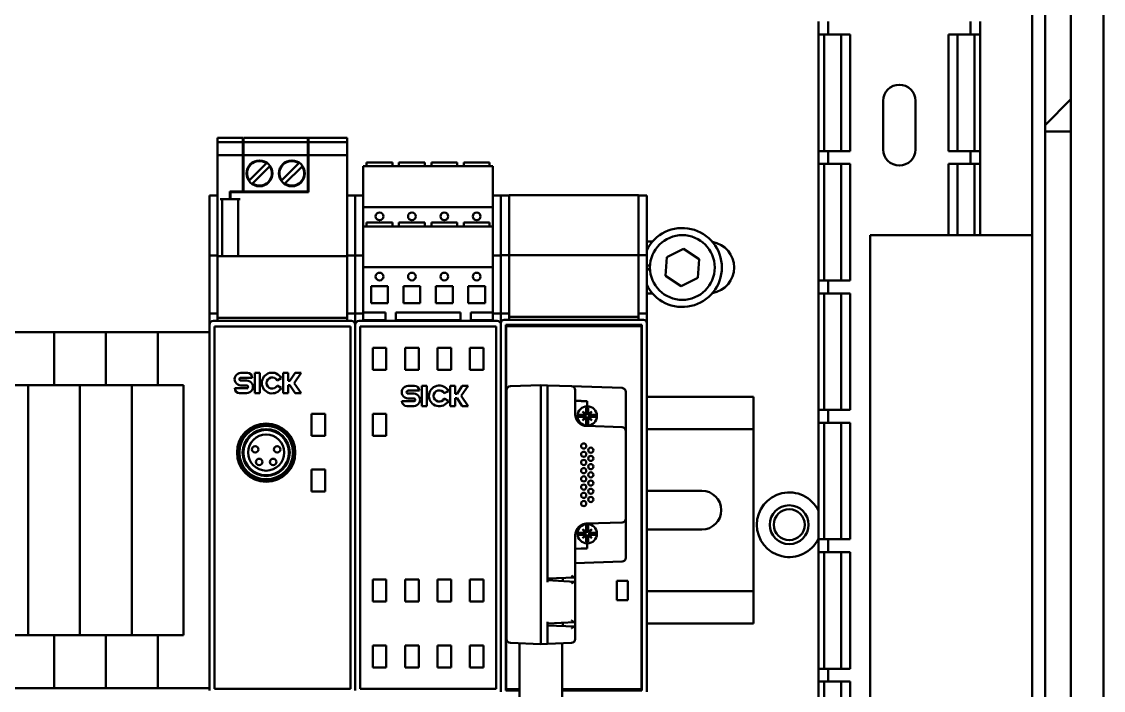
# Model space of a CAD drawing. Header units: millimetres. Extents: x 0 to 792, y -110 to 1285.
# Drawn here: x 509.4 to 676.4, y 105.9 to 209.3 of the extents above; entities that cross this region are included whole.
import ezdxf

# ---------------------------------------------------------------- set-up
doc = ezdxf.new("R2010")
doc.units = ezdxf.units.MM
doc.header["$LTSCALE"] = 1.333333
doc.layers.add('Visible (ISO)', color=7, linetype='Continuous', lineweight=50)

msp = doc.modelspace()

# ---------------------------------------------------------------- linework, layer by layer
at = {"layer": 'Visible (ISO)'}
for p, q in [((667.43, 31.26), (667.43, 451.26)), ((665.43, 449.26), (665.43, 33.26)), ((676.43, 101.86), (676.43, 251.46)), ((671.43, 100.56), (671.43, 228.51)), ((632.43, 207.26), (632.43, 209.26)), ((633.93, 209.26), (633.93, 207.26)), ((655.93, 209.26), (655.93, 207.26)), ((657.43, 207.26), (657.43, 209.26)), ((632.43, 189.26), (632.43, 207.26)), ((632.43, 207.26), (632.58, 207.26)), ((633.34, 207.26), (632.58, 207.26)), ((633.34, 207.26), (633.64, 207.26)), ((633.34, 189.26), (633.34, 207.26)), ((635.93, 207.26), (633.64, 207.26)), ((636.84, 207.26), (635.93, 207.26)), ((635.93, 189.26), (635.93, 207.26)), ((636.84, 207.26), (637.34, 207.26)), ((637.34, 189.26), (637.34, 207.26)), ((653.01, 207.26), (652.51, 207.26)), ((652.51, 207.26), (652.51, 189.26)), ((653.01, 207.26), (653.93, 207.26)), ((653.93, 207.26), (656.22, 207.26)), ((653.93, 189.26), (653.93, 207.26)), ((656.51, 207.26), (656.22, 207.26)), ((656.51, 207.26), (657.28, 207.26)), ((656.51, 207.26), (656.51, 189.26)), ((657.43, 207.26), (657.28, 207.26)), ((657.43, 189.26), (657.43, 207.26)), ((671.43, 197.26), (667.43, 193.26)), ((642.43, 189.51), (642.43, 197.01)), ((647.43, 197.01), (647.43, 189.51)), ((671.43, 192.26), (667.43, 192.26)), ((671.43, 192.26), (667.43, 192.26)), ((539.68, 191.31), (543.58, 191.31)), ((539.68, 190.81), (539.68, 191.31)), ((539.68, 190.61), (539.68, 190.81)), ((543.58, 190.61), (539.68, 190.61)), ((539.68, 188.63), (539.68, 190.61)), ((543.58, 190.81), (543.58, 191.31)), ((543.58, 190.81), (543.58, 190.61)), ((543.58, 188.63), (543.58, 190.61)), ((543.68, 190.51), (543.58, 190.51)), ((543.68, 190.81), (543.68, 191.31)), ((543.68, 191.31), (553.63, 191.31)), ((543.68, 190.81), (543.68, 190.61)), ((543.68, 190.61), (543.68, 188.61)), ((543.68, 190.61), (553.63, 190.61)), ((553.73, 191.31), (553.63, 191.31)), ((553.63, 191.31), (553.63, 190.81)), ((553.63, 190.61), (553.63, 190.81)), ((553.63, 190.61), (553.63, 188.61)), ((553.73, 190.51), (553.63, 190.51)), ((553.73, 191.31), (559.68, 191.31)), ((553.73, 190.81), (553.73, 191.31)), ((553.73, 190.61), (553.73, 190.81)), ((559.68, 190.61), (553.73, 190.61)), ((553.73, 190.61), (553.73, 188.63)), ((559.68, 190.81), (559.68, 191.31)), ((559.68, 190.61), (559.68, 190.81)), ((559.68, 190.61), (559.68, 188.63)), ((632.43, 187.26), (632.43, 189.26)), ((632.58, 189.26), (632.43, 189.26)), ((632.58, 189.26), (633.34, 189.26)), ((633.64, 189.26), (633.34, 189.26)), ((633.64, 189.26), (635.93, 189.26)), ((633.93, 189.26), (633.93, 187.26)), ((635.93, 189.26), (636.84, 189.26)), ((637.34, 189.26), (636.84, 189.26)), ((652.51, 189.26), (653.01, 189.26)), ((653.93, 189.26), (653.01, 189.26)), ((656.22, 189.26), (653.93, 189.26)), ((655.93, 189.26), (655.93, 187.26)), ((656.22, 189.26), (656.51, 189.26)), ((657.28, 189.26), (656.51, 189.26)), ((657.28, 189.26), (657.43, 189.26)), ((657.43, 187.26), (657.43, 189.26)), ((539.68, 188.63), (543.58, 188.63)), ((539.68, 188.33), (539.68, 188.63)), ((539.68, 173.11), (539.68, 188.33)), ((543.58, 188.33), (543.58, 188.63)), ((543.58, 183.01), (543.58, 188.33)), ((543.58, 187.45), (543.68, 187.45)), ((553.63, 188.61), (543.68, 188.61)), ((543.68, 188.31), (543.68, 188.61)), ((543.68, 188.31), (543.68, 183.01)), ((544.59, 184.74), (547.23, 187.38)), ((549.59, 184.74), (552.23, 187.38)), ((553.63, 188.31), (553.63, 188.61)), ((553.63, 183.01), (553.63, 188.31)), ((553.63, 187.45), (553.73, 187.45)), ((553.73, 188.63), (559.68, 188.63)), ((553.73, 188.33), (553.73, 188.63)), ((553.73, 188.33), (553.73, 182.91)), ((559.68, 188.33), (559.68, 188.63)), ((559.68, 188.33), (559.68, 173.11)), ((562.68, 186.91), (562.68, 187.51)), ((562.68, 187.51), (566.68, 187.51)), ((566.68, 186.91), (566.68, 187.51)), ((571.68, 187.51), (567.68, 187.51)), ((567.68, 186.91), (567.68, 187.51)), ((571.68, 186.91), (571.68, 187.51)), ((572.68, 187.51), (576.68, 187.51)), ((572.68, 186.91), (572.68, 187.51)), ((576.68, 186.91), (576.68, 187.51)), ((577.68, 186.91), (577.68, 187.51)), ((581.68, 187.51), (577.68, 187.51)), ((581.68, 186.91), (581.68, 187.51)), ((632.43, 169.26), (632.43, 187.26)), ((632.43, 187.26), (632.58, 187.26)), ((633.34, 187.26), (632.58, 187.26)), ((633.34, 187.26), (633.64, 187.26)), ((633.34, 169.26), (633.34, 187.26)), ((635.93, 187.26), (633.64, 187.26)), ((636.84, 187.26), (635.93, 187.26)), ((635.93, 169.26), (635.93, 187.26)), ((636.84, 187.26), (637.34, 187.26)), ((637.34, 169.26), (637.34, 187.26)), ((653.01, 187.26), (652.51, 187.26)), ((652.51, 187.26), (652.51, 176.26)), ((653.01, 187.26), (653.93, 187.26)), ((653.93, 187.26), (656.22, 187.26)), ((653.93, 176.26), (653.93, 187.26)), ((656.51, 187.26), (656.22, 187.26)), ((656.51, 187.26), (657.28, 187.26)), ((656.51, 187.26), (656.51, 176.26)), ((657.43, 187.26), (657.28, 187.26)), ((657.43, 176.26), (657.43, 187.26)), ((547.72, 186.88), (545.08, 184.24)), ((552.72, 186.88), (550.08, 184.24)), ((562.18, 182.06), (562.18, 186.91)), ((582.18, 186.91), (562.18, 186.91)), ((582.18, 186.91), (582.18, 182.06)), ((538.43, 181.09), (538.43, 182.41)), ((538.43, 182.41), (539.68, 182.41)), ((541.58, 181.81), (541.58, 183.01)), ((541.58, 183.01), (543.58, 183.01)), ((541.68, 182.91), (553.73, 182.91)), ((541.68, 182.91), (541.68, 181.81)), ((553.63, 183.01), (543.68, 183.01)), ((559.68, 182.41), (560.93, 182.41)), ((560.93, 181.09), (560.93, 182.41)), ((560.93, 182.41), (562.18, 182.41)), ((560.93, 181.09), (560.93, 182.41)), ((562.18, 181.09), (562.18, 182.06)), ((582.18, 182.41), (583.43, 182.41)), ((582.18, 181.09), (582.18, 182.06)), ((583.43, 181.09), (583.43, 182.41)), ((583.43, 182.41), (584.68, 182.41)), ((584.68, 182.42), (604.68, 182.42)), ((584.68, 182.42), (584.68, 182.41)), ((584.68, 181.09), (584.68, 182.41)), ((604.68, 182.42), (604.68, 182.41)), ((604.68, 181.09), (604.68, 182.41)), ((605.93, 182.41), (604.68, 182.41)), ((605.93, 181.09), (605.93, 182.41)), ((671.43, 182.26), (671.43, 100.56)), ((538.43, 181.09), (538.43, 173.11)), ((540.38, 181.81), (540.08, 181.81)), ((540.38, 173.01), (540.38, 181.81)), ((542.88, 181.81), (540.38, 181.81)), ((542.88, 173.01), (542.88, 181.81)), ((542.88, 181.81), (543.18, 181.81)), ((560.93, 181.09), (560.93, 173.11)), ((560.93, 173.11), (560.93, 181.09)), ((562.18, 177.61), (562.18, 181.09)), ((562.18, 180.61), (582.18, 180.61)), ((582.18, 177.61), (582.18, 181.09)), ((583.43, 181.09), (583.43, 173.16)), ((584.68, 173.17), (584.68, 181.09)), ((604.68, 181.09), (604.68, 173.17)), ((605.93, 181.09), (605.93, 173.16)), ((562.18, 172.54), (562.18, 177.61)), ((582.18, 177.61), (562.18, 177.61)), ((562.68, 178.21), (566.68, 178.21)), ((562.68, 177.61), (562.68, 178.21)), ((566.68, 177.61), (566.68, 178.21)), ((571.68, 178.21), (567.68, 178.21)), ((567.68, 177.61), (567.68, 178.21)), ((571.68, 177.61), (571.68, 178.21)), ((572.68, 178.21), (576.68, 178.21)), ((572.68, 177.61), (572.68, 178.21)), ((576.68, 177.61), (576.68, 178.21)), ((577.68, 177.61), (577.68, 178.21)), ((581.68, 178.21), (577.68, 178.21)), ((581.68, 177.61), (581.68, 178.21)), ((582.18, 177.61), (582.18, 172.54)), ((640.43, 176.26), (640.43, 172.26)), ((640.43, 176.26), (665.43, 176.26)), ((605.93, 175.26), (606.82, 175.26)), ((609.03, 172.87), (611.63, 174.14)), ((611.63, 174.14), (614.02, 172.53)), ((538.43, 171.11), (538.43, 173.11)), ((538.43, 173.11), (539.68, 173.11)), ((539.68, 172.88), (539.68, 173.11)), ((539.68, 173.01), (559.68, 173.01)), ((539.68, 171.69), (539.68, 172.88)), ((559.68, 173.11), (560.93, 173.11)), ((559.68, 172.88), (559.68, 173.11)), ((559.68, 171.69), (559.68, 172.88)), ((560.93, 173.11), (562.18, 173.11)), ((560.93, 171.11), (560.93, 173.11)), ((560.93, 171.11), (560.93, 173.11)), ((562.18, 171.11), (562.18, 172.54)), ((582.18, 173.11), (583.43, 173.11)), ((582.18, 171.11), (582.18, 172.54)), ((583.43, 171.16), (583.43, 173.16)), ((584.68, 173.16), (583.43, 173.16)), ((584.68, 173.17), (604.68, 173.17)), ((584.68, 173.17), (584.68, 171.85)), ((604.68, 173.17), (604.68, 171.85)), ((605.93, 173.16), (604.68, 173.16)), ((605.93, 173.16), (605.93, 171.16)), ((608.84, 169.99), (609.03, 172.87)), ((614.02, 172.53), (613.82, 169.65)), ((640.43, 100.26), (640.43, 172.26)), ((538.43, 164.16), (538.43, 171.11)), ((539.68, 171.69), (539.68, 163.46)), ((559.68, 163.46), (559.68, 171.69)), ((560.93, 164.16), (560.93, 171.11)), ((560.93, 171.11), (560.93, 164.16)), ((562.18, 171.31), (582.18, 171.31)), ((562.18, 164.16), (562.18, 171.11)), ((582.18, 164.16), (582.18, 171.11)), ((583.43, 164.16), (583.43, 171.16)), ((583.43, 171.11), (583.43, 164.16)), ((584.68, 163.62), (584.68, 171.85)), ((604.68, 171.85), (604.68, 163.62)), ((605.93, 171.57), (606.44, 171.56)), ((605.93, 171.16), (605.93, 164.16)), ((606.43, 171.02), (605.93, 171.02)), ((606.44, 170.96), (605.93, 170.97)), ((611.23, 168.38), (608.84, 169.99)), ((613.82, 169.65), (611.23, 168.38)), ((632.43, 167.26), (632.43, 169.26)), ((632.58, 169.26), (632.43, 169.26)), ((632.58, 169.26), (633.34, 169.26)), ((633.64, 169.26), (633.34, 169.26)), ((633.64, 169.26), (635.93, 169.26)), ((633.93, 169.26), (633.93, 167.26)), ((635.93, 169.26), (636.84, 169.26)), ((637.34, 169.26), (636.84, 169.26)), ((563.38, 165.76), (563.38, 168.36)), ((563.38, 168.36), (565.98, 168.36)), ((565.98, 168.36), (565.98, 165.76)), ((568.38, 165.76), (568.38, 168.36)), ((568.38, 168.36), (570.98, 168.36)), ((570.98, 168.36), (570.98, 165.76)), ((573.38, 168.36), (575.98, 168.36)), ((573.38, 165.76), (573.38, 168.36)), ((575.98, 168.36), (575.98, 165.76)), ((578.38, 165.76), (578.38, 168.36)), ((578.38, 168.36), (580.98, 168.36)), ((580.98, 168.36), (580.98, 165.76)), ((606.82, 167.26), (605.93, 167.26)), ((632.43, 149.26), (632.43, 167.26)), ((632.43, 167.26), (632.58, 167.26)), ((633.34, 167.26), (632.58, 167.26)), ((633.34, 167.26), (633.64, 167.26)), ((633.34, 149.26), (633.34, 167.26)), ((635.93, 167.26), (633.64, 167.26)), ((636.84, 167.26), (635.93, 167.26)), ((635.93, 149.26), (635.93, 167.26)), ((636.84, 167.26), (637.34, 167.26)), ((637.34, 149.26), (637.34, 167.26)), ((565.98, 165.76), (563.38, 165.76)), ((570.98, 165.76), (568.38, 165.76)), ((575.98, 165.76), (573.38, 165.76)), ((580.98, 165.76), (578.38, 165.76)), ((538.43, 164.16), (538.43, 162.41)), ((539.68, 164.16), (538.43, 164.16)), ((560.93, 164.16), (559.68, 164.16)), ((562.18, 164.16), (560.93, 164.16)), ((560.93, 164.16), (560.93, 162.41)), ((560.93, 162.41), (560.93, 164.16)), ((562.18, 164.31), (565.58, 164.31)), ((562.18, 164.16), (562.18, 163.01)), ((565.58, 164.31), (565.58, 163.01)), ((567.18, 164.31), (567.18, 163.01)), ((567.18, 164.31), (577.18, 164.31)), ((577.18, 164.31), (577.18, 163.01)), ((578.78, 164.31), (582.18, 164.31)), ((578.78, 164.31), (578.78, 163.01)), ((582.18, 164.16), (582.18, 163.01)), ((583.43, 164.16), (582.18, 164.16)), ((583.43, 164.16), (583.43, 162.66)), ((583.43, 164.16), (584.68, 164.16)), ((583.43, 162.66), (583.43, 164.16)), ((605.93, 164.16), (604.68, 164.16)), ((605.93, 164.16), (605.93, 162.66)), ((538.43, 105.91), (538.43, 162.41)), ((539.03, 163.01), (560.33, 163.01)), ((560.18, 162.16), (539.18, 162.16)), ((539.18, 162.16), (539.18, 106.16)), ((539.68, 163.46), (539.68, 163.06)), ((539.68, 163.46), (559.68, 163.46)), ((539.68, 163.06), (539.68, 163.01)), ((559.68, 163.46), (559.68, 163.06)), ((559.68, 163.01), (559.68, 163.06)), ((560.18, 106.16), (560.18, 162.16)), ((560.93, 105.91), (560.93, 162.41)), ((560.93, 162.41), (560.93, 105.91)), ((561.53, 163.01), (582.83, 163.01)), ((582.68, 162.16), (561.68, 162.16)), ((561.68, 162.16), (561.68, 106.16)), ((565.58, 163.11), (562.18, 163.11)), ((577.18, 163.11), (567.18, 163.11)), ((582.18, 163.11), (578.78, 163.11)), ((582.68, 106.16), (582.68, 162.16)), ((583.43, 105.66), (583.43, 162.66)), ((583.43, 162.41), (583.43, 105.91)), ((605.43, 163.16), (583.93, 163.16)), ((584.18, 162.41), (605.18, 162.41)), ((584.18, 105.91), (584.18, 162.41)), ((584.25, 162.02), (584.25, 106.3)), ((604.9, 162.22), (584.45, 162.22)), ((584.68, 163.16), (584.68, 163.62)), ((604.68, 163.62), (584.68, 163.62)), ((604.68, 163.62), (604.68, 163.16)), ((605.1, 106.3), (605.1, 162.02)), ((605.18, 162.41), (605.18, 105.91)), ((605.93, 105.66), (605.93, 162.66)), ((506.43, 161.26), (514.43, 161.26)), ((514.43, 161.26), (522.43, 161.26)), ((514.43, 161.26), (514.43, 153.06)), ((514.43, 161.26), (514.43, 153.06)), ((522.43, 161.26), (530.43, 161.26)), ((522.43, 161.26), (522.43, 153.06)), ((522.43, 161.26), (522.43, 153.06)), ((530.43, 161.26), (538.43, 161.26)), ((530.43, 161.26), (530.43, 153.06)), ((530.43, 161.26), (530.43, 153.06)), ((565.73, 158.86), (563.63, 158.86)), ((563.63, 158.86), (563.63, 155.46)), ((565.73, 158.86), (565.73, 155.46)), ((570.73, 158.86), (568.63, 158.86)), ((568.63, 158.86), (568.63, 155.46)), ((570.73, 155.46), (570.73, 158.86)), ((573.63, 158.86), (573.63, 155.46)), ((575.73, 158.86), (573.63, 158.86)), ((575.73, 158.86), (575.73, 155.46)), ((578.63, 158.86), (578.63, 155.46)), ((580.73, 158.86), (578.63, 158.86)), ((580.73, 155.46), (580.73, 158.86)), ((565.73, 155.46), (563.63, 155.46)), ((570.73, 155.46), (568.63, 155.46)), ((575.73, 155.46), (573.63, 155.46)), ((580.73, 155.46), (578.63, 155.46)), ((543.28, 154.97), (544.29, 154.97)), ((545.03, 154.23), (543.28, 154.23)), ((543.28, 153.78), (544.17, 153.78)), ((545.42, 151.85), (545.42, 154.97)), ((545.42, 154.97), (546.18, 154.97)), ((546.18, 154.97), (546.18, 151.85)), ((549.51, 154.17), (548.86, 153.82)), ((549.81, 151.85), (549.81, 154.97)), ((549.81, 154.97), (550.56, 154.97)), ((550.56, 154.97), (550.56, 153.73)), ((550.56, 153.73), (550.85, 153.73)), ((551.64, 154.97), (550.85, 153.73)), ((551.5, 153.41), (552.56, 154.97)), ((551.64, 154.97), (552.56, 154.97)), ((502.43, 153.06), (510.43, 153.06)), ((510.43, 114.46), (510.43, 153.06)), ((510.43, 153.06), (518.43, 153.06)), ((510.43, 153.06), (510.43, 114.46)), ((518.43, 114.46), (518.43, 153.06)), ((518.43, 153.06), (526.43, 153.06)), ((518.43, 153.06), (518.43, 114.46)), ((526.43, 114.46), (526.43, 153.06)), ((526.43, 153.06), (534.43, 153.06)), ((526.43, 153.06), (526.43, 114.46)), ((534.43, 153.06), (534.43, 114.46)), ((542.34, 152.59), (544.17, 152.59)), ((544.17, 153.04), (543.28, 153.04)), ((548.86, 153), (549.51, 152.65)), ((550.56, 153.07), (550.56, 151.85)), ((550.85, 153.07), (550.56, 153.07)), ((551.64, 151.85), (550.85, 153.07)), ((551.5, 153.41), (552.56, 151.85)), ((569.08, 152.97), (570.09, 152.97)), ((570.83, 152.23), (569.08, 152.23)), ((571.22, 149.85), (571.22, 152.97)), ((571.22, 152.97), (571.98, 152.97)), ((571.98, 152.97), (571.98, 149.85)), ((575.31, 152.17), (574.66, 151.82)), ((575.61, 152.97), (576.36, 152.97)), ((575.61, 149.85), (575.61, 152.97)), ((576.36, 152.97), (576.36, 151.73)), ((577.44, 152.97), (576.65, 151.73)), ((577.3, 151.41), (578.36, 152.97)), ((577.44, 152.97), (578.36, 152.97)), ((584.3, 113.84), (584.3, 152.31)), ((589.6, 153.07), (584.88, 152.91)), ((590.6, 153.04), (589.6, 153.07)), ((589.6, 152.47), (589.6, 153.07)), ((589.6, 152.47), (589.6, 113.67)), ((590.6, 153.04), (594.32, 152.91)), ((590.6, 152.44), (590.6, 153.04)), ((590.6, 152.44), (590.6, 153.04)), ((590.6, 123.51), (590.6, 152.44)), ((590.6, 152.44), (590.6, 122.63)), ((594.32, 152.91), (602.12, 152.64)), ((594.9, 148.56), (594.9, 152.31)), ((602.7, 152.04), (602.7, 145.97)), ((544.17, 151.85), (543.08, 151.85)), ((546.18, 151.85), (545.42, 151.85)), ((550.56, 151.85), (549.81, 151.85)), ((552.56, 151.85), (551.64, 151.85)), ((568.14, 150.59), (569.97, 150.59)), ((569.08, 151.78), (569.97, 151.78)), ((569.97, 151.04), (569.08, 151.04)), ((574.66, 151), (575.31, 150.65)), ((576.36, 151.73), (576.65, 151.73)), ((576.36, 151.07), (576.36, 149.85)), ((576.65, 151.07), (576.36, 151.07)), ((577.44, 149.85), (576.65, 151.07)), ((577.3, 151.41), (578.36, 149.85)), ((596.75, 150.62), (594.9, 150.69)), ((596.75, 150.57), (594.9, 150.64)), ((596.75, 149.82), (596.75, 150.62)), ((622.43, 151.26), (605.93, 151.26)), ((622.43, 151.26), (622.43, 148.51)), ((556.28, 148.66), (554.18, 148.66)), ((554.18, 148.66), (554.18, 145.26)), ((556.28, 145.26), (556.28, 148.66)), ((565.73, 148.66), (563.63, 148.66)), ((563.63, 148.66), (563.63, 145.26)), ((565.73, 148.66), (565.73, 145.26)), ((569.97, 149.85), (568.88, 149.85)), ((571.98, 149.85), (571.22, 149.85)), ((576.36, 149.85), (575.61, 149.85)), ((578.36, 149.85), (577.44, 149.85)), ((596.04, 149.03), (596.48, 148.47)), ((596.6, 148.59), (596.04, 149.03)), ((596.6, 149.57), (596.6, 148.59)), ((596.9, 149.57), (596.6, 149.57)), ((596.75, 149.82), (596.75, 150.27)), ((596.9, 148.59), (596.9, 149.57)), ((597.46, 149.03), (596.9, 148.59)), ((597.02, 148.47), (597.46, 149.03)), ((632.43, 147.26), (632.43, 149.26)), ((632.58, 149.26), (632.43, 149.26)), ((632.58, 149.26), (633.34, 149.26)), ((633.64, 149.26), (633.34, 149.26)), ((633.64, 149.26), (635.93, 149.26)), ((633.93, 149.26), (633.93, 147.26)), ((635.93, 149.26), (636.84, 149.26)), ((637.34, 149.26), (636.84, 149.26)), ((595.5, 148.17), (595.5, 148.47)), ((596.48, 148.47), (595.5, 148.47)), ((595.5, 148.17), (596.48, 148.17)), ((596.48, 148.17), (596.04, 147.62)), ((596.04, 147.62), (596.6, 148.06)), ((596.48, 148.17), (596.48, 148.47)), ((596.6, 148.59), (596.9, 148.59)), ((596.6, 148.06), (596.6, 147.07)), ((596.9, 148.06), (596.6, 148.06)), ((596.9, 147.07), (596.6, 147.07)), ((596.9, 148.06), (597.46, 147.62)), ((596.9, 147.07), (596.9, 148.06)), ((598, 148.47), (597.02, 148.47)), ((597.02, 148.47), (597.02, 148.17)), ((597.02, 148.17), (598, 148.17)), ((597.46, 147.62), (597.02, 148.17)), ((598, 148.47), (598, 148.17)), ((622.43, 146.26), (622.43, 148.51)), ((632.43, 129.26), (632.43, 147.26)), ((632.43, 147.26), (632.58, 147.26)), ((633.34, 147.26), (632.58, 147.26)), ((633.34, 147.26), (633.64, 147.26)), ((633.34, 129.26), (633.34, 147.26)), ((635.93, 147.26), (633.64, 147.26)), ((636.84, 147.26), (635.93, 147.26)), ((635.93, 129.26), (635.93, 147.26)), ((636.84, 147.26), (637.34, 147.26)), ((637.34, 129.26), (637.34, 147.26)), ((602.12, 146.57), (596.64, 146.77)), ((596.75, 146.76), (596.75, 146.82)), ((596.75, 146.76), (596.75, 146.82)), ((602.7, 145.97), (602.7, 132.47)), ((622.43, 146.26), (605.93, 146.26)), ((622.43, 146.26), (622.43, 146.01)), ((622.43, 146.01), (622.43, 121.51)), ((554.18, 145.26), (556.28, 145.26)), ((563.63, 145.26), (565.73, 145.26)), ((554.18, 140.06), (554.18, 136.66)), ((556.28, 140.06), (554.18, 140.06)), ((556.28, 136.66), (556.28, 140.06)), ((554.18, 136.66), (556.28, 136.66)), ((605.93, 136.76), (614.43, 136.76)), ((602.7, 126.41), (602.7, 132.47)), ((595.5, 129.97), (595.5, 130.27)), ((596.48, 130.27), (595.5, 130.27)), ((596.04, 130.83), (596.48, 130.27)), ((596.6, 130.39), (596.04, 130.83)), ((596.48, 129.97), (596.48, 130.27)), ((596.6, 131.37), (596.6, 130.39)), ((596.9, 131.37), (596.6, 131.37)), ((596.6, 130.39), (596.9, 130.39)), ((596.64, 131.68), (602.12, 131.87)), ((596.75, 131.62), (596.75, 131.69)), ((596.75, 131.62), (596.75, 131.69)), ((596.9, 130.39), (596.9, 131.37)), ((597.46, 130.83), (596.9, 130.39)), ((597.02, 130.27), (597.46, 130.83)), ((598, 130.27), (597.02, 130.27)), ((597.02, 130.27), (597.02, 129.97)), ((598, 130.27), (598, 129.97)), ((605.93, 130.76), (614.43, 130.76)), ((594.9, 123.36), (594.9, 129.88)), ((595.5, 129.97), (596.48, 129.97)), ((596.48, 129.97), (596.04, 129.42)), ((596.04, 129.42), (596.6, 129.86)), ((596.6, 129.86), (596.6, 128.87)), ((596.9, 129.86), (596.6, 129.86)), ((596.9, 128.87), (596.6, 128.87)), ((596.75, 127.82), (596.75, 128.62)), ((596.75, 128.17), (596.75, 128.62)), ((596.9, 129.86), (597.46, 129.42)), ((596.9, 128.87), (596.9, 129.86)), ((597.02, 129.97), (598, 129.97)), ((597.46, 129.42), (597.02, 129.97)), ((632.43, 127.26), (632.43, 129.26)), ((632.58, 129.26), (632.43, 129.26)), ((632.58, 129.26), (633.34, 129.26)), ((633.64, 129.26), (633.34, 129.26)), ((633.64, 129.26), (635.93, 129.26)), ((633.93, 129.26), (633.93, 127.26)), ((635.93, 129.26), (636.84, 129.26)), ((637.34, 129.26), (636.84, 129.26)), ((594.9, 127.81), (596.75, 127.87)), ((594.9, 127.76), (596.75, 127.82)), ((632.43, 109.26), (632.43, 127.26)), ((632.43, 127.26), (632.58, 127.26)), ((633.34, 127.26), (632.58, 127.26)), ((633.34, 127.26), (633.64, 127.26)), ((633.34, 109.26), (633.34, 127.26)), ((635.93, 127.26), (633.64, 127.26)), ((636.84, 127.26), (635.93, 127.26)), ((635.93, 109.26), (635.93, 127.26)), ((636.84, 127.26), (637.34, 127.26)), ((637.34, 109.26), (637.34, 127.26)), ((594.9, 125.56), (602.12, 125.81)), ((565.73, 123.06), (563.63, 123.06)), ((563.63, 123.06), (563.63, 119.66)), ((565.73, 123.06), (565.73, 119.66)), ((568.63, 123.06), (568.63, 119.66)), ((570.73, 123.06), (568.63, 123.06)), ((570.73, 119.66), (570.73, 123.06)), ((575.73, 123.06), (573.63, 123.06)), ((573.63, 123.06), (573.63, 119.66)), ((575.73, 123.06), (575.73, 119.66)), ((580.73, 123.06), (578.63, 123.06)), ((578.63, 123.06), (578.63, 119.66)), ((580.73, 119.66), (580.73, 123.06)), ((594.83, 123.36), (590.6, 123.21)), ((594.83, 122.71), (590.6, 122.93)), ((593, 122.8), (593, 123.29)), ((594.9, 123.36), (594.83, 123.36)), ((594.9, 122.7), (594.83, 122.71)), ((594.9, 122.7), (594.9, 123.36)), ((594.9, 116.44), (594.9, 122.7)), ((601.33, 122.86), (601.33, 119.86)), ((603.03, 122.86), (601.33, 122.86)), ((603.03, 119.86), (603.03, 122.86)), ((622.43, 121.26), (605.93, 121.26)), ((622.43, 121.26), (622.43, 121.51)), ((622.43, 121.26), (622.43, 119.01)), ((563.63, 119.66), (565.73, 119.66)), ((568.63, 119.66), (570.73, 119.66)), ((573.63, 119.66), (575.73, 119.66)), ((578.63, 119.66), (580.73, 119.66)), ((601.33, 119.86), (603.03, 119.86)), ((622.43, 116.26), (622.43, 119.01)), ((590.6, 116.52), (590.6, 113.71)), ((590.6, 116.22), (594.83, 116.44)), ((594.83, 115.79), (590.6, 115.94)), ((590.6, 113.71), (590.6, 115.64)), ((593, 115.86), (593, 116.34)), ((594.83, 116.44), (594.9, 116.44)), ((594.83, 115.79), (594.9, 115.79)), ((594.9, 115.79), (594.9, 116.44)), ((594.9, 113.84), (594.9, 115.79)), ((622.43, 116.26), (605.93, 116.26)), ((510.43, 114.46), (502.43, 114.46)), ((518.43, 114.46), (510.43, 114.46)), ((514.43, 114.46), (514.43, 106.26)), ((514.43, 114.46), (514.43, 106.26)), ((526.43, 114.46), (518.43, 114.46)), ((522.43, 114.46), (522.43, 106.26)), ((522.43, 114.46), (522.43, 106.26)), ((534.43, 114.46), (526.43, 114.46)), ((530.43, 114.46), (530.43, 106.26)), ((530.43, 114.46), (530.43, 106.26)), ((589.6, 113.07), (589.6, 113.67)), ((590.6, 113.11), (590.6, 113.71)), ((590.6, 113.11), (590.6, 113.71)), ((563.63, 112.86), (563.63, 109.46)), ((565.73, 112.86), (563.63, 112.86)), ((565.73, 112.86), (565.73, 109.46)), ((568.63, 112.86), (568.63, 109.46)), ((570.73, 112.86), (568.63, 112.86)), ((570.73, 109.46), (570.73, 112.86)), ((573.63, 112.86), (573.63, 109.46)), ((575.73, 112.86), (573.63, 112.86)), ((575.73, 112.86), (575.73, 109.46)), ((580.73, 112.86), (578.63, 112.86)), ((578.63, 112.86), (578.63, 109.46)), ((580.73, 109.46), (580.73, 112.86)), ((589.6, 113.07), (584.88, 113.24)), ((586.3, 113.19), (586.3, 67.47)), ((590.6, 113.11), (589.6, 113.07)), ((590.6, 113.11), (594.32, 113.24)), ((592.9, 113.19), (592.9, 67.47)), ((563.63, 109.46), (565.73, 109.46)), ((568.63, 109.46), (570.73, 109.46)), ((573.63, 109.46), (575.73, 109.46)), ((578.63, 109.46), (580.73, 109.46)), ((632.43, 107.26), (632.43, 109.26)), ((632.58, 109.26), (632.43, 109.26)), ((632.58, 109.26), (633.34, 109.26)), ((633.64, 109.26), (633.34, 109.26)), ((633.64, 109.26), (635.93, 109.26)), ((633.93, 109.26), (633.93, 107.26)), ((635.93, 109.26), (636.84, 109.26)), ((637.34, 109.26), (636.84, 109.26)), ((632.43, 89.26), (632.43, 107.26)), ((632.43, 107.26), (632.58, 107.26)), ((633.34, 107.26), (632.58, 107.26)), ((633.34, 107.26), (633.64, 107.26)), ((633.34, 89.26), (633.34, 107.26)), ((635.93, 107.26), (633.64, 107.26)), ((636.84, 107.26), (635.93, 107.26)), ((635.93, 89.26), (635.93, 107.26)), ((636.84, 107.26), (637.34, 107.26)), ((637.34, 89.26), (637.34, 107.26)), ((506.43, 106.26), (514.43, 106.26)), ((514.43, 106.26), (522.43, 106.26)), ((522.43, 106.26), (530.43, 106.26)), ((530.43, 106.26), (538.43, 106.26)), ((539.18, 106.16), (560.18, 106.16)), ((561.68, 106.16), (582.68, 106.16)), ((586.3, 105.91), (584.18, 105.91)), ((584.45, 106.1), (586.3, 106.1)), ((592.9, 106.1), (604.9, 106.1)), ((605.18, 105.91), (592.9, 105.91))]:
    msp.add_line(p, q, dxfattribs=at)
for centre, radius in [((546.15, 185.81), 2), ((551.15, 185.81), 2), ((564.68, 179.16), 0.6), ((569.68, 179.16), 0.6), ((574.68, 179.16), 0.6), ((579.68, 179.16), 0.6), ((611.43, 171.26), 5), ((564.68, 169.86), 0.6), ((569.68, 169.86), 0.6), ((574.68, 169.86), 0.6), ((579.68, 169.86), 0.6), ((547.18, 142.66), 4.5), ((547.18, 142.66), 4.3), ((547.18, 142.66), 4.13), ((547.18, 142.66), 3.63), ((547.18, 142.66), 3.5), ((547.18, 142.66), 2.8), ((545.48, 143.16), 0.5), ((548.88, 143.16), 0.5), ((596.2, 143.67), 0.4), ((596.2, 142.4), 0.4), ((597.3, 143.03), 0.4), ((597.3, 141.76), 0.4), ((546.1, 141.21), 0.5), ((548.25, 141.21), 0.5), ((596.2, 141.13), 0.4), ((597.3, 140.49), 0.4), ((596.2, 139.86), 0.4), ((596.2, 138.59), 0.4), ((597.3, 139.22), 0.4), ((596.2, 137.32), 0.4), ((597.3, 137.95), 0.4), ((597.3, 136.68), 0.4), ((596.2, 136.05), 0.4), ((597.3, 135.41), 0.4), ((596.2, 134.78), 0.4), ((627.93, 131.51), 3), ((627.93, 131.51), 2.39)]:
    msp.add_circle(centre, radius, dxfattribs=at)
for centre, radius, start, end in [((644.93, 197.01), 2.5, 0, 180), ((644.93, 189.51), 2.5, 180, 0), ((546.15, 185.81), 1.9, 55.6151, 214.3849), ((551.15, 185.81), 1.9, 55.6151, 214.3849), ((546.15, 185.81), 1.9, 235.6151, 34.3849), ((551.15, 185.81), 1.9, 235.6151, 34.3849), ((611.43, 171.26), 6.1, 205.6256, 154.3744), ((615.43, 171.26), 4, 279.3702, 80.6298), ((539.03, 162.41), 0.6, 90, 180), ((560.33, 162.41), 0.6, 0, 90), ((561.53, 162.41), 0.6, 90, 180), ((582.83, 162.41), 0.6, 0, 90), ((583.93, 162.66), 0.5, 90, 180), ((584.45, 162.02), 0.2, 90, 180), ((604.9, 162.02), 0.2, 0, 90), ((605.43, 162.66), 0.5, 0, 90), ((543.28, 154), 0.965, 89.9472, 270.0528), ((543.28, 154), 0.225, 89.9922, 270.0078), ((544.17, 152.81), 0.965, 269.9472, 90.0528), ((544.29, 154.23), 0.74, 0, 90), ((548.1, 153.41), 1.6, 28.3552, 331.6491), ((548.1, 153.41), 0.865, 28.3531, 331.647), ((543.08, 152.59), 0.74, 180, 270), ((544.17, 152.81), 0.225, 269.9922, 90.0078), ((569.08, 152), 0.965, 89.9472, 270.0528), ((569.08, 152), 0.225, 89.9922, 270.0078), ((570.09, 152.23), 0.74, 0, 90), ((573.9, 151.41), 1.6, 28.3552, 331.6491), ((573.9, 151.41), 0.865, 28.3531, 331.647), ((584.9, 152.31), 0.6, 92, 180), ((594.3, 152.31), 0.6, 0, 88), ((602.1, 152.04), 0.6, 0, 88), ((568.88, 150.59), 0.74, 180, 270), ((569.97, 150.81), 0.965, 269.9472, 90.0528), ((569.97, 150.81), 0.225, 269.9922, 90.0078), ((596.75, 148.32), 1.5, 90, 270), ((596.75, 148.32), 1.5, 270, 90), ((602.1, 145.97), 0.6, 0, 88), ((614.43, 133.76), 3, 270, 90), ((627.93, 131.51), 5, 25.842, 334.1581), ((602.1, 132.47), 0.6, 272, 0), ((596.75, 130.12), 1.5, 90, 270), ((596.75, 130.12), 1.5, 270, 90), ((602.1, 126.41), 0.6, 272, 0), ((584.9, 113.84), 0.6, 180, 268), ((594.3, 113.84), 0.6, 272, 0), ((584.45, 106.3), 0.2, 180, 270), ((604.9, 106.3), 0.2, 270, 0)]:
    msp.add_arc(centre, radius, start, end, dxfattribs=at)
for points in [[(596.64, 146.77), (596.41, 146.77), (595.95, 146.86), (595.52, 147.09), (595.18, 147.44), (594.97, 147.87), (594.9, 148.33), (594.9, 148.56)], [(594.9, 129.88), (594.9, 130.11), (594.97, 130.57), (595.18, 131.01), (595.52, 131.36), (595.95, 131.59), (596.41, 131.67), (596.64, 131.68)]]:
    msp.add_open_spline(points, degree=6, dxfattribs=at)
for points, knots in [([(594.32, 123.64), (594.34, 123.62), (594.37, 123.61), (594.39, 123.59), (594.42, 123.57), (594.44, 123.56), (594.46, 123.54), (594.49, 123.53), (594.51, 123.51), (594.53, 123.5), (594.55, 123.48), (594.57, 123.47), (594.59, 123.46), (594.61, 123.45), (594.62, 123.44), (594.63, 123.43), (594.65, 123.43), (594.66, 123.42), (594.67, 123.42), (594.68, 123.41), (594.69, 123.4), (594.7, 123.4), (594.71, 123.39), (594.72, 123.39), (594.73, 123.38), (594.74, 123.38), (594.75, 123.38), (594.76, 123.37), (594.77, 123.37), (594.77, 123.37), (594.78, 123.36), (594.79, 123.36), (594.8, 123.36), (594.81, 123.36), (594.82, 123.36), (594.82, 123.36), (594.83, 123.36)], [0, 0, 0, 0, 0.0872657, 0.0872657, 0.0872657, 0.1747344, 0.1747344, 0.1747344, 0.2619322, 0.2619322, 0.2619322, 0.3391766, 0.3391766, 0.3391766, 0.3925838, 0.3925838, 0.3925838, 0.4362793, 0.4362793, 0.4362793, 0.4800762, 0.4800762, 0.4800762, 0.5238042, 0.5238042, 0.5238042, 0.5673716, 0.5673716, 0.5673716, 0.6110862, 0.6110862, 0.6110862, 0.6548973, 0.6548973, 0.6548973, 0.6985263, 0.6985263, 0.6985263, 0.6985263]), ([(594.32, 122.43), (594.34, 122.45), (594.37, 122.47), (594.39, 122.48), (594.4, 122.49), (594.42, 122.5), (594.43, 122.5), (594.44, 122.51), (594.45, 122.52), (594.46, 122.53), (594.49, 122.54), (594.51, 122.56), (594.53, 122.57), (594.55, 122.59), (594.58, 122.6), (594.59, 122.61), (594.61, 122.62), (594.62, 122.63), (594.64, 122.63), (594.65, 122.64), (594.66, 122.65), (594.67, 122.65), (594.68, 122.66), (594.69, 122.66), (594.7, 122.67), (594.71, 122.67), (594.72, 122.68), (594.73, 122.68), (594.74, 122.69), (594.75, 122.69), (594.76, 122.69), (594.77, 122.7), (594.77, 122.7), (594.78, 122.7), (594.79, 122.7), (594.8, 122.71), (594.81, 122.71), (594.82, 122.71), (594.82, 122.71), (594.83, 122.71)], [0, 0, 0, 0, 0.086614, 0.086614, 0.086614, 0.1299233, 0.1299233, 0.1299233, 0.1732599, 0.1732599, 0.1732599, 0.2599628, 0.2599628, 0.2599628, 0.3372274, 0.3372274, 0.3372274, 0.3900247, 0.3900247, 0.3900247, 0.4334988, 0.4334988, 0.4334988, 0.4771013, 0.4771013, 0.4771013, 0.5206517, 0.5206517, 0.5206517, 0.5640427, 0.5640427, 0.5640427, 0.6075325, 0.6075325, 0.6075325, 0.6511579, 0.6511579, 0.6511579, 0.694624, 0.694624, 0.694624, 0.694624]), ([(594.83, 116.44), (594.82, 116.44), (594.82, 116.44), (594.81, 116.44), (594.8, 116.44), (594.79, 116.44), (594.78, 116.45), (594.77, 116.45), (594.77, 116.45), (594.76, 116.46), (594.75, 116.46), (594.74, 116.46), (594.73, 116.47), (594.72, 116.47), (594.71, 116.48), (594.7, 116.48), (594.69, 116.49), (594.68, 116.49), (594.67, 116.5), (594.66, 116.5), (594.65, 116.51), (594.64, 116.51), (594.62, 116.52), (594.61, 116.53), (594.6, 116.53), (594.58, 116.55), (594.56, 116.56), (594.54, 116.57), (594.52, 116.59), (594.49, 116.6), (594.46, 116.62), (594.45, 116.63), (594.44, 116.64), (594.43, 116.64), (594.42, 116.65), (594.4, 116.66), (594.39, 116.67), (594.37, 116.68), (594.34, 116.7), (594.32, 116.71)], [0, 0, 0, 0, 0.043466, 0.043466, 0.043466, 0.0870914, 0.0870914, 0.0870914, 0.1305813, 0.1305813, 0.1305813, 0.1739723, 0.1739723, 0.1739723, 0.2175227, 0.2175227, 0.2175227, 0.2611252, 0.2611252, 0.2611252, 0.3045993, 0.3045993, 0.3045993, 0.3479335, 0.3479335, 0.3479335, 0.4251981, 0.4251981, 0.4251981, 0.5213641, 0.5213641, 0.5213641, 0.5647006, 0.5647006, 0.5647006, 0.60801, 0.60801, 0.60801, 0.694624, 0.694624, 0.694624, 0.694624]), ([(594.32, 115.51), (594.34, 115.53), (594.37, 115.54), (594.39, 115.56), (594.4, 115.57), (594.42, 115.57), (594.43, 115.58), (594.44, 115.59), (594.45, 115.6), (594.46, 115.61), (594.49, 115.62), (594.51, 115.64), (594.53, 115.65), (594.55, 115.66), (594.57, 115.68), (594.59, 115.69), (594.61, 115.7), (594.62, 115.71), (594.63, 115.71), (594.65, 115.72), (594.66, 115.73), (594.67, 115.73), (594.68, 115.74), (594.69, 115.74), (594.7, 115.75), (594.71, 115.75), (594.72, 115.76), (594.73, 115.76), (594.74, 115.77), (594.75, 115.77), (594.76, 115.78), (594.77, 115.78), (594.77, 115.78), (594.78, 115.78), (594.79, 115.79), (594.8, 115.79), (594.81, 115.79), (594.82, 115.79), (594.82, 115.79), (594.83, 115.79)], [0, 0, 0, 0, 0.0871037, 0.0871037, 0.0871037, 0.1306592, 0.1306592, 0.1306592, 0.174236, 0.174236, 0.174236, 0.2614438, 0.2614438, 0.2614438, 0.3386611, 0.3386611, 0.3386611, 0.3922377, 0.3922377, 0.3922377, 0.4359182, 0.4359182, 0.4359182, 0.4797595, 0.4797595, 0.4797595, 0.5235675, 0.5235675, 0.5235675, 0.5672223, 0.5672223, 0.5672223, 0.6109285, 0.6109285, 0.6109285, 0.6548008, 0.6548008, 0.6548008, 0.6985262, 0.6985262, 0.6985262, 0.6985262])]:
    msp.add_open_spline(points, degree=3, knots=knots, dxfattribs=at)

doc.saveas('drawing.dxf')
